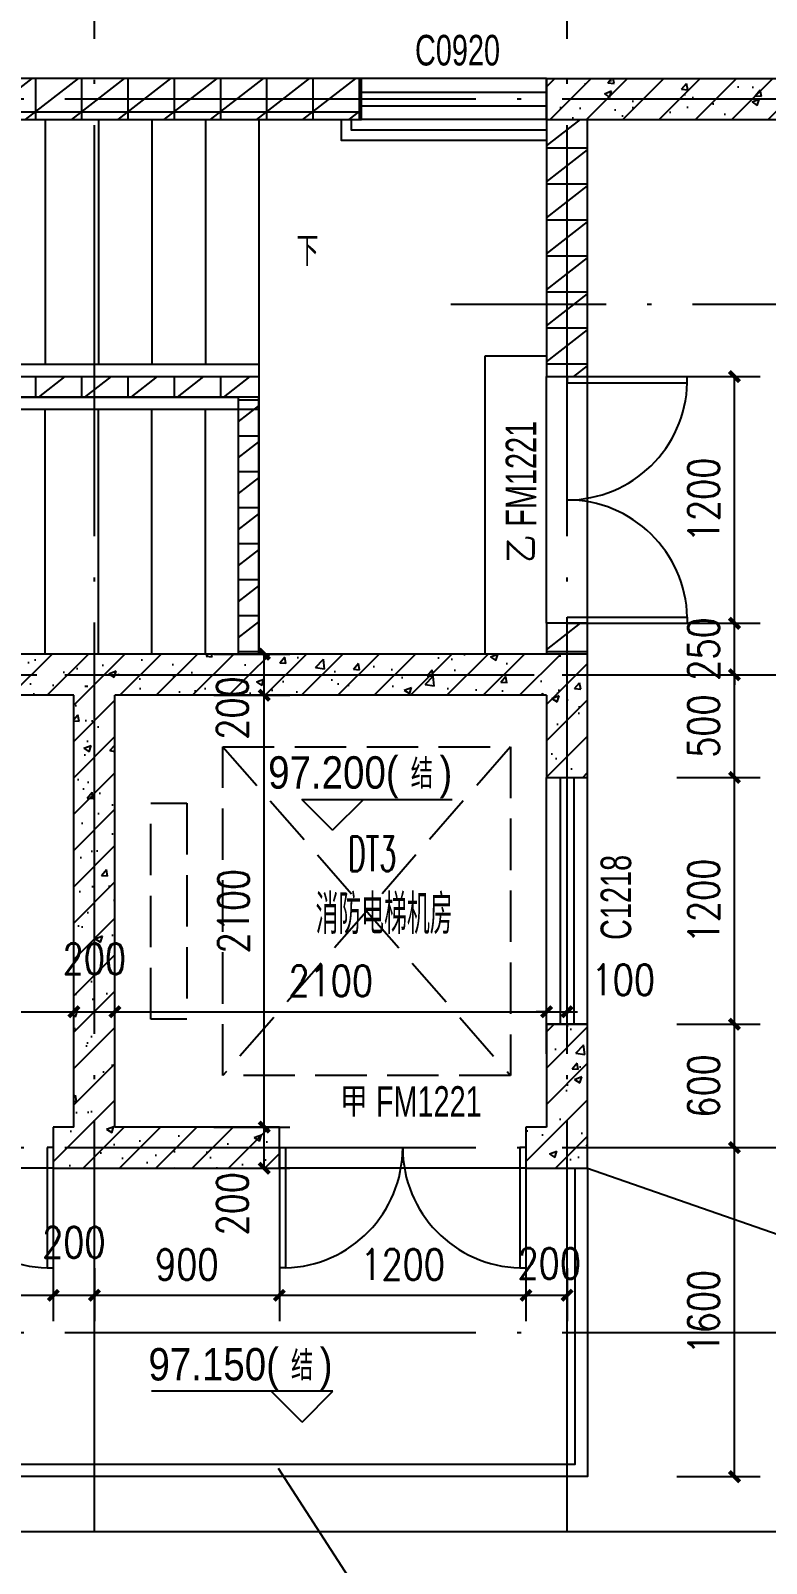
# Model space of a CAD drawing. Extents: x 718358 to 1668613, y -348838 to -159582.
# Drawn here: x 814225 to 817805, y -258884 to -251430 of the extents above; entities that cross this region are included whole.
import ezdxf

# ---------------------------------------------------------------- set-up
doc = ezdxf.new("R2010")
doc.units = 0
doc.header["$LTSCALE"] = 1000
doc.linetypes.add('DASH', pattern=[0.35, 0.25, -0.1])
doc.linetypes.add('DOTE', pattern=[2.42, 2, -0.2, 0.02, -0.2])
for name, color, linetype in [('WINDOW_TEXT', 7, 'Continuous'), ('建-墙体', 2, 'Continuous'), ('建-尺寸', 73, 'Continuous'), ('建-影线', 8, 'Continuous'), ('建-房间名', 7, 'Continuous'), ('建-柱子', 6, 'Continuous'), ('建-标高', 3, 'Continuous'), ('建-楼梯', 4, 'Continuous'), ('建-楼梯-扶手', 3, 'Continuous'), ('建-符号', 3, 'Continuous'), ('建-符号说明', 7, 'Continuous'), ('建-索引', 3, 'Continuous'), ('建-轴网', 14, 'DOTE'), ('建-门', 4, 'Continuous'), ('建-门窗', 4, 'Continuous'), ('建-门窗-编号', 7, 'Continuous'), ('建-阳台', 5, 'Continuous'), ('排水线', 41, 'Continuous')]:
    doc.layers.add(name, color=color, linetype=linetype)
doc.styles.add('_TCH_DIM', font='gt单线西文.shx', dxfattribs={"width": 0.8, "bigfont": 'gt单线中文.shx'})
doc.styles.add('_TCH_WINDOW', font='gt单线西文.shx', dxfattribs={"height": 3.5, "bigfont": 'gt单线中文.shx'})
doc.styles.add('DIM_FONT', font='SIMPLEX.shx', dxfattribs={"width": 0.8, "bigfont": 'GBCBIG.shx'})
doc.dimstyles.new('DIMN50', dxfattribs={"dimscale": 0.5, "dimtxt": 300, "dimasz": 100, "dimexe": 250, "dimexo": 300, "dimgap": 150, "dimtad": 1, "dimdec": 0, "dimzin": 0, "dimdsep": 46, "dimtxsty": 'DIM_FONT', "dimblk": 'ARCHTICK', "dimcen": 0.09, "dimdle": 1, "dimclrt": 7, "dimazin": 2, "dimtfac": 1, "dimtdec": 0, "dimtix": 1, "dimtmove": 2, "dimatfit": 3, "dimldrblk": 'ARCHTICK', "dimfxl": 1, "dimtolj": 1, "dimtzin": 0, "dimarcsym": 0})
pattern_1 = [(45, (0, 0), (-88.388348, 88.388348), []), (50, (0, 0), (358.63009, -31.37607), [37.5, -412.5]), (355, (0, 0), (-69.37567, 376.09607), [30, -330]), (100.4514, (29.9, -2.6), (289.25469, 344.71977), [31.8701, -350.57106]), (46.1842, (0, 100), (533.62052, -82.7595), [56.25, -618.75]), (96.6356, (44.47, 93.1), (467.33135, 487.05894), [47.80514, -525.8565]), (351.1842, (0, 100), (467.33097, 487.0593), [45, -495]), (21, (50, 75), (298.45353, -201.30945), [37.5, -412.5]), (326, (50, 75), (121.65767, 362.57502), [30, -330]), (71.4514, (74.87, 58.22), (420.11131, 161.26525), [31.8701, -350.57106]), (37.5, (0, 0), (6.079928, 166.446927), [0, -326, 0, -335, 0, -331.25]), (7.5, (0, 0), (131.53477, 197.205856), [0, -191, 0, -318.5, 0, -126.25]), (327.5, (-111.5, 0), (266.911218, -11.277436), [0, -125, 0, -390, 0, -517.5]), (317.5, (-161.5, 0), (291.593085, 50.05249), [0, -162.5, 0, -259, 0, -367.5])]
pattern_2 = [(0, (0, 0), (0, 175), []), (37.875, (200, 0), (-84.807639, 109.038328), []), (90, (200, 0), (-225, 1e-14), [])]

# ---------------------------------------------------------------- blocks, each defined once
blk = doc.blocks.new('_ArchTick')
at = {"color": 0, "linetype": 'ByBlock', "const_width": 0.4}
blk.add_lwpolyline([(-0.5, -0.5), (0.5, 0.5)], dxfattribs=at)
blk = doc.blocks.new('*D699')
at = {"layer": 'Defpoints', "color": 0, "transparency": 16777216}
for p in [(814435.6, -256201.6), (812235.6, -256556), (814435.6, -256556)]:
    blk.add_point(p, dxfattribs=at)
at = {"layer": '建-尺寸', "color": 0, "lineweight": -2, "transparency": 16777216}
for p, q in [((812235.6, -256406), (812235.6, -256076.6)), ((814435.6, -256406), (814435.6, -256076.6)), ((812235.1, -256201.6), (814436.1, -256201.6))]:
    blk.add_line(p, q, dxfattribs=at)
at = {"layer": '建-尺寸', "color": 0, "lineweight": -2, "transparency": 16777216, "xscale": 50, "yscale": 50, "zscale": 50, "rotation": 180}
blk.add_blockref('_ArchTick', (812235.6, -256201.6), dxfattribs=at)
at = {"layer": '建-尺寸', "color": 0, "lineweight": -2, "transparency": 16777216, "xscale": 50, "yscale": 50, "zscale": 50}
blk.add_blockref('_ArchTick', (814435.6, -256201.6), dxfattribs=at)
at = {"layer": '建-尺寸', "color": 7, "transparency": 16777216, "insert": (813335.6, -256051.6), "char_height": 150, "attachment_point": 5, "style": 'DIM_FONT'}
blk.add_mtext('\\A1;2200', dxfattribs=at)
blk = doc.blocks.new('*D700')
at = {"layer": 'Defpoints', "color": 0, "transparency": 16777216}
for p in [(814635.6, -256201.6), (814435.6, -256556), (814635.6, -256556)]:
    blk.add_point(p, dxfattribs=at)
at = {"layer": '建-尺寸', "color": 0, "lineweight": -2, "transparency": 16777216}
for p, q in [((814435.6, -256406), (814435.6, -256076.6)), ((814635.6, -256406), (814635.6, -256076.6)), ((814435.1, -256201.6), (814636.1, -256201.6))]:
    blk.add_line(p, q, dxfattribs=at)
at = {"layer": '建-尺寸', "color": 0, "lineweight": -2, "transparency": 16777216, "xscale": 50, "yscale": 50, "zscale": 50, "rotation": 180}
blk.add_blockref('_ArchTick', (814435.6, -256201.6), dxfattribs=at)
at = {"layer": '建-尺寸', "color": 0, "lineweight": -2, "transparency": 16777216, "xscale": 50, "yscale": 50, "zscale": 50}
blk.add_blockref('_ArchTick', (814635.6, -256201.6), dxfattribs=at)
at = {"layer": '建-尺寸', "color": 7, "transparency": 16777216, "insert": (814535.6, -255944.1), "char_height": 150, "attachment_point": 5, "style": 'DIM_FONT'}
blk.add_mtext('\\A1;200', dxfattribs=at)
blk = doc.blocks.new('*D701')
at = {"layer": 'Defpoints', "color": 0, "transparency": 16777216}
for p in [(816735.6, -256201.6), (814635.6, -256556), (816735.6, -256556)]:
    blk.add_point(p, dxfattribs=at)
at = {"layer": '建-尺寸', "color": 0, "lineweight": -2, "transparency": 16777216}
for p, q in [((814635.6, -256406), (814635.6, -256076.6)), ((816735.6, -256406), (816735.6, -256076.6)), ((814635.1, -256201.6), (816736.1, -256201.6))]:
    blk.add_line(p, q, dxfattribs=at)
at = {"layer": '建-尺寸', "color": 0, "lineweight": -2, "transparency": 16777216, "xscale": 50, "yscale": 50, "zscale": 50, "rotation": 180}
blk.add_blockref('_ArchTick', (814635.6, -256201.6), dxfattribs=at)
at = {"layer": '建-尺寸', "color": 0, "lineweight": -2, "transparency": 16777216, "xscale": 50, "yscale": 50, "zscale": 50}
blk.add_blockref('_ArchTick', (816735.6, -256201.6), dxfattribs=at)
at = {"layer": '建-尺寸', "color": 7, "transparency": 16777216, "insert": (815685.6, -256051.6), "char_height": 150, "attachment_point": 5, "style": 'DIM_FONT'}
blk.add_mtext('\\A1;2100', dxfattribs=at)
blk = doc.blocks.new('*D702')
at = {"layer": 'Defpoints', "color": 0, "transparency": 16777216}
for p in [(816835.6, -256201.6), (816735.6, -256556), (816835.6, -256556)]:
    blk.add_point(p, dxfattribs=at)
at = {"layer": '建-尺寸', "color": 0, "lineweight": -2, "transparency": 16777216}
for p, q in [((816735.6, -256406), (816735.6, -256076.6)), ((816835.6, -256406), (816835.6, -256076.6)), ((816735.6, -256201.6), (816685.6, -256201.6)), ((816735.6, -256201.6), (816835.6, -256201.6)), ((816835.6, -256201.6), (816885.6, -256201.6))]:
    blk.add_line(p, q, dxfattribs=at)
at = {"layer": '建-尺寸', "color": 0, "lineweight": -2, "transparency": 16777216, "xscale": 50, "yscale": 50, "zscale": 50}
blk.add_blockref('_ArchTick', (816735.6, -256201.6), dxfattribs=at)
at = {"layer": '建-尺寸', "color": 0, "lineweight": -2, "transparency": 16777216, "xscale": 50, "yscale": 50, "zscale": 50, "rotation": 180}
blk.add_blockref('_ArchTick', (816835.6, -256201.6), dxfattribs=at)
at = {"layer": '建-尺寸', "color": 7, "transparency": 16777216, "insert": (817109, -256046.6), "char_height": 150, "attachment_point": 5, "style": 'DIM_FONT'}
blk.add_mtext('\\A1;100', dxfattribs=at)
blk = doc.blocks.new('*D705')
at = {"layer": 'Defpoints', "color": 0, "transparency": 16777216}
for p in [(813135.6, -257298.2), (814335.6, -257298.2), (814335.6, -257580.8)]:
    blk.add_point(p, dxfattribs=at)
at = {"layer": '建-尺寸', "color": 0, "lineweight": -2, "transparency": 16777216}
for p, q in [((813135.6, -257448.2), (813135.6, -257705.8)), ((814335.6, -257448.2), (814335.6, -257705.8)), ((813135.1, -257580.8), (814336.1, -257580.8))]:
    blk.add_line(p, q, dxfattribs=at)
at = {"layer": '建-尺寸', "color": 0, "lineweight": -2, "transparency": 16777216, "xscale": 50, "yscale": 50, "zscale": 50, "rotation": 180}
blk.add_blockref('_ArchTick', (813135.6, -257580.8), dxfattribs=at)
at = {"layer": '建-尺寸', "color": 0, "lineweight": -2, "transparency": 16777216, "xscale": 50, "yscale": 50, "zscale": 50}
blk.add_blockref('_ArchTick', (814335.6, -257580.8), dxfattribs=at)
at = {"layer": '建-尺寸', "color": 7, "transparency": 16777216, "insert": (813735.6, -257430.8), "char_height": 150, "attachment_point": 5, "style": 'DIM_FONT'}
blk.add_mtext('\\A1;1200', dxfattribs=at)
blk = doc.blocks.new('*D706')
at = {"layer": 'Defpoints', "color": 0, "transparency": 16777216}
for p in [(814335.6, -257298.2), (814535.5, -257298.2), (814535.5, -257580.8)]:
    blk.add_point(p, dxfattribs=at)
at = {"layer": '建-尺寸', "color": 0, "lineweight": -2, "transparency": 16777216}
for p, q in [((814335.6, -257448.2), (814335.6, -257705.8)), ((814535.5, -257448.2), (814535.5, -257705.8)), ((814335.1, -257580.8), (814536, -257580.8))]:
    blk.add_line(p, q, dxfattribs=at)
at = {"layer": '建-尺寸', "color": 0, "lineweight": -2, "transparency": 16777216, "xscale": 50, "yscale": 50, "zscale": 50, "rotation": 180}
blk.add_blockref('_ArchTick', (814335.6, -257580.8), dxfattribs=at)
at = {"layer": '建-尺寸', "color": 0, "lineweight": -2, "transparency": 16777216, "xscale": 50, "yscale": 50, "zscale": 50}
blk.add_blockref('_ArchTick', (814535.5, -257580.8), dxfattribs=at)
at = {"layer": '建-尺寸', "color": 7, "transparency": 16777216, "insert": (814435.5, -257323.3), "char_height": 150, "attachment_point": 5, "style": 'DIM_FONT'}
blk.add_mtext('\\A1;200', dxfattribs=at)
blk = doc.blocks.new('*D707')
at = {"layer": 'Defpoints', "color": 0, "transparency": 16777216}
for p in [(814535.5, -257298.2), (815435.6, -257298.2), (815435.6, -257580.8)]:
    blk.add_point(p, dxfattribs=at)
at = {"layer": '建-尺寸', "color": 0, "lineweight": -2, "transparency": 16777216}
for p, q in [((814535.5, -257448.2), (814535.5, -257705.8)), ((815435.6, -257448.2), (815435.6, -257705.8)), ((814535, -257580.8), (815436.1, -257580.8))]:
    blk.add_line(p, q, dxfattribs=at)
at = {"layer": '建-尺寸', "color": 0, "lineweight": -2, "transparency": 16777216, "xscale": 50, "yscale": 50, "zscale": 50, "rotation": 180}
blk.add_blockref('_ArchTick', (814535.5, -257580.8), dxfattribs=at)
at = {"layer": '建-尺寸', "color": 0, "lineweight": -2, "transparency": 16777216, "xscale": 50, "yscale": 50, "zscale": 50}
blk.add_blockref('_ArchTick', (815435.6, -257580.8), dxfattribs=at)
at = {"layer": '建-尺寸', "color": 7, "transparency": 16777216, "insert": (814985.5, -257430.8), "char_height": 150, "attachment_point": 5, "style": 'DIM_FONT'}
blk.add_mtext('\\A1;900', dxfattribs=at)
blk = doc.blocks.new('*D708')
at = {"layer": 'Defpoints', "color": 0, "transparency": 16777216}
for p in [(815435.6, -257298.2), (816635.6, -257298.2), (816635.6, -257580.8)]:
    blk.add_point(p, dxfattribs=at)
at = {"layer": '建-尺寸', "color": 0, "lineweight": -2, "transparency": 16777216}
for p, q in [((815435.6, -257448.2), (815435.6, -257705.8)), ((816635.6, -257448.2), (816635.6, -257705.8)), ((815435.1, -257580.8), (816636.1, -257580.8))]:
    blk.add_line(p, q, dxfattribs=at)
at = {"layer": '建-尺寸', "color": 0, "lineweight": -2, "transparency": 16777216, "xscale": 50, "yscale": 50, "zscale": 50, "rotation": 180}
blk.add_blockref('_ArchTick', (815435.6, -257580.8), dxfattribs=at)
at = {"layer": '建-尺寸', "color": 0, "lineweight": -2, "transparency": 16777216, "xscale": 50, "yscale": 50, "zscale": 50}
blk.add_blockref('_ArchTick', (816635.6, -257580.8), dxfattribs=at)
at = {"layer": '建-尺寸', "color": 7, "transparency": 16777216, "insert": (816035.6, -257430.8), "char_height": 150, "attachment_point": 5, "style": 'DIM_FONT'}
blk.add_mtext('\\A1;1200', dxfattribs=at)
blk = doc.blocks.new('*D709')
at = {"layer": 'Defpoints', "color": 0, "transparency": 16777216}
for p in [(816635.6, -257298.2), (816835.6, -257298.2), (816835.6, -257580.8)]:
    blk.add_point(p, dxfattribs=at)
at = {"layer": '建-尺寸', "color": 0, "lineweight": -2, "transparency": 16777216}
for p, q in [((816635.6, -257448.2), (816635.6, -257705.8)), ((816835.6, -257448.2), (816835.6, -257705.8)), ((816635.1, -257580.8), (816836.1, -257580.8))]:
    blk.add_line(p, q, dxfattribs=at)
at = {"layer": '建-尺寸', "color": 0, "lineweight": -2, "transparency": 16777216, "xscale": 50, "yscale": 50, "zscale": 50, "rotation": 180}
blk.add_blockref('_ArchTick', (816635.6, -257580.8), dxfattribs=at)
at = {"layer": '建-尺寸', "color": 0, "lineweight": -2, "transparency": 16777216, "xscale": 50, "yscale": 50, "zscale": 50}
blk.add_blockref('_ArchTick', (816835.6, -257580.8), dxfattribs=at)
at = {"layer": '建-尺寸', "color": 7, "transparency": 16777216, "insert": (816748.9, -257425.8), "char_height": 150, "attachment_point": 5, "style": 'DIM_FONT'}
blk.add_mtext('\\A1;200', dxfattribs=at)
blk = doc.blocks.new('*D711')
at = {"layer": 'Defpoints', "color": 0, "transparency": 16777216}
for p in [(814966.4, -254462.4), (815362.1, -254462.4), (814966.4, -254662.4)]:
    blk.add_point(p, dxfattribs=at)
at = {"layer": '建-尺寸', "color": 0, "lineweight": -2, "transparency": 16777216}
for p, q in [((815116.4, -254462.4), (815487.1, -254462.4)), ((815362.1, -254662.9), (815362.1, -254461.9)), ((815116.4, -254662.4), (815487.1, -254662.4))]:
    blk.add_line(p, q, dxfattribs=at)
at = {"layer": '建-尺寸', "color": 0, "lineweight": -2, "transparency": 16777216, "xscale": 50, "yscale": 50, "zscale": 50}
for p, rotation in [((815362.1, -254462.4), 90), ((815362.1, -254662.4), 270)]:
    blk.add_blockref('_ArchTick', p, dxfattribs=dict(at, rotation=rotation))
at = {"layer": '建-尺寸', "color": 7, "transparency": 16777216, "insert": (815207.1, -254724.3), "char_height": 150, "attachment_point": 5, "rotation": 90, "style": 'DIM_FONT'}
blk.add_mtext('\\A1;200', dxfattribs=at)
blk = doc.blocks.new('*D712')
at = {"layer": 'Defpoints', "color": 0, "transparency": 16777216}
for p in [(814966.4, -254662.4), (815362.1, -254662.4), (814966.4, -256762.4)]:
    blk.add_point(p, dxfattribs=at)
at = {"layer": '建-尺寸', "color": 0, "lineweight": -2, "transparency": 16777216}
for p, q in [((815116.4, -254662.4), (815487.1, -254662.4)), ((815362.1, -256762.9), (815362.1, -254661.9)), ((815116.4, -256762.4), (815487.1, -256762.4))]:
    blk.add_line(p, q, dxfattribs=at)
at = {"layer": '建-尺寸', "color": 0, "lineweight": -2, "transparency": 16777216, "xscale": 50, "yscale": 50, "zscale": 50}
for p, rotation in [((815362.1, -254662.4), 90), ((815362.1, -256762.4), 270)]:
    blk.add_blockref('_ArchTick', p, dxfattribs=dict(at, rotation=rotation))
at = {"layer": '建-尺寸', "color": 7, "transparency": 16777216, "insert": (815212.1, -255712.4), "char_height": 150, "attachment_point": 5, "rotation": 90, "style": 'DIM_FONT'}
blk.add_mtext('\\A1;2100', dxfattribs=at)
blk = doc.blocks.new('*D713')
at = {"layer": 'Defpoints', "color": 0, "transparency": 16777216}
for p in [(814966.4, -256762.4), (815362.1, -256762.4), (814966.4, -256962.4)]:
    blk.add_point(p, dxfattribs=at)
at = {"layer": '建-尺寸', "color": 0, "lineweight": -2, "transparency": 16777216}
for p, q in [((815116.4, -256762.4), (815487.1, -256762.4)), ((815362.1, -256962.9), (815362.1, -256761.9)), ((815116.4, -256962.4), (815487.1, -256962.4))]:
    blk.add_line(p, q, dxfattribs=at)
at = {"layer": '建-尺寸', "color": 0, "lineweight": -2, "transparency": 16777216, "xscale": 50, "yscale": 50, "zscale": 50}
for p, rotation in [((815362.1, -256762.4), 90), ((815362.1, -256962.4), 270)]:
    blk.add_blockref('_ArchTick', p, dxfattribs=dict(at, rotation=rotation))
at = {"layer": '建-尺寸', "color": 7, "transparency": 16777216, "insert": (815207.1, -257135.9), "char_height": 150, "attachment_point": 5, "rotation": 90, "style": 'DIM_FONT'}
blk.add_mtext('\\A1;200', dxfattribs=at)
blk = doc.blocks.new('*D714')
at = {"layer": 'Defpoints', "color": 0, "transparency": 16777216}
for p in [(817219, -256862.4), (817649.9, -256862.4), (817219, -258462.7)]:
    blk.add_point(p, dxfattribs=at)
at = {"layer": '建-尺寸', "color": 0, "lineweight": -2, "transparency": 16777216}
for p, q in [((817369, -256862.4), (817774.9, -256862.4)), ((817649.9, -258463.2), (817649.9, -256861.9)), ((817369, -258462.7), (817774.9, -258462.7))]:
    blk.add_line(p, q, dxfattribs=at)
at = {"layer": '建-尺寸', "color": 0, "lineweight": -2, "transparency": 16777216, "xscale": 50, "yscale": 50, "zscale": 50}
for p, rotation in [((817649.9, -256862.4), 90), ((817649.9, -258462.7), 270)]:
    blk.add_blockref('_ArchTick', p, dxfattribs=dict(at, rotation=rotation))
at = {"layer": '建-尺寸', "color": 7, "transparency": 16777216, "insert": (817499.9, -257662.6), "char_height": 150, "attachment_point": 5, "rotation": 90, "style": 'DIM_FONT'}
blk.add_mtext('\\A1;1600', dxfattribs=at)
blk = doc.blocks.new('*D715')
at = {"layer": 'Defpoints', "color": 0, "transparency": 16777216}
for p in [(817219, -256262.4), (817649.9, -256262.4), (817219, -256862.4)]:
    blk.add_point(p, dxfattribs=at)
at = {"layer": '建-尺寸', "color": 0, "lineweight": -2, "transparency": 16777216}
for p, q in [((817369, -256262.4), (817774.9, -256262.4)), ((817649.9, -256862.9), (817649.9, -256261.9)), ((817369, -256862.4), (817774.9, -256862.4))]:
    blk.add_line(p, q, dxfattribs=at)
at = {"layer": '建-尺寸', "color": 0, "lineweight": -2, "transparency": 16777216, "xscale": 50, "yscale": 50, "zscale": 50}
for p, rotation in [((817649.9, -256262.4), 90), ((817649.9, -256862.4), 270)]:
    blk.add_blockref('_ArchTick', p, dxfattribs=dict(at, rotation=rotation))
at = {"layer": '建-尺寸', "color": 7, "transparency": 16777216, "insert": (817499.9, -256562.4), "char_height": 150, "attachment_point": 5, "rotation": 90, "style": 'DIM_FONT'}
blk.add_mtext('\\A1;600', dxfattribs=at)
blk = doc.blocks.new('*D716')
at = {"layer": 'Defpoints', "color": 0, "transparency": 16777216}
for p in [(817219, -255062.4), (817649.9, -255062.4), (817219, -256262.4)]:
    blk.add_point(p, dxfattribs=at)
at = {"layer": '建-尺寸', "color": 0, "lineweight": -2, "transparency": 16777216}
for p, q in [((817369, -255062.4), (817774.9, -255062.4)), ((817649.9, -256262.9), (817649.9, -255061.9)), ((817369, -256262.4), (817774.9, -256262.4))]:
    blk.add_line(p, q, dxfattribs=at)
at = {"layer": '建-尺寸', "color": 0, "lineweight": -2, "transparency": 16777216, "xscale": 50, "yscale": 50, "zscale": 50}
for p, rotation in [((817649.9, -255062.4), 90), ((817649.9, -256262.4), 270)]:
    blk.add_blockref('_ArchTick', p, dxfattribs=dict(at, rotation=rotation))
at = {"layer": '建-尺寸', "color": 7, "transparency": 16777216, "insert": (817499.9, -255662.4), "char_height": 150, "attachment_point": 5, "rotation": 90, "style": 'DIM_FONT'}
blk.add_mtext('\\A1;1200', dxfattribs=at)
blk = doc.blocks.new('*D717')
at = {"layer": 'Defpoints', "color": 0, "transparency": 16777216}
for p in [(817219, -254562.4), (817649.9, -254562.4), (817219, -255062.4)]:
    blk.add_point(p, dxfattribs=at)
at = {"layer": '建-尺寸', "color": 0, "lineweight": -2, "transparency": 16777216}
for p, q in [((817369, -254562.4), (817774.9, -254562.4)), ((817649.9, -255062.9), (817649.9, -254561.9)), ((817369, -255062.4), (817774.9, -255062.4))]:
    blk.add_line(p, q, dxfattribs=at)
at = {"layer": '建-尺寸', "color": 0, "lineweight": -2, "transparency": 16777216, "xscale": 50, "yscale": 50, "zscale": 50}
for p, rotation in [((817649.9, -254562.4), 90), ((817649.9, -255062.4), 270)]:
    blk.add_blockref('_ArchTick', p, dxfattribs=dict(at, rotation=rotation))
at = {"layer": '建-尺寸', "color": 7, "transparency": 16777216, "insert": (817499.9, -254812.4), "char_height": 150, "attachment_point": 5, "rotation": 90, "style": 'DIM_FONT'}
blk.add_mtext('\\A1;500', dxfattribs=at)
blk = doc.blocks.new('*D718')
at = {"layer": 'Defpoints', "color": 0, "transparency": 16777216}
for p in [(817219, -254312.4), (817649.9, -254312.4), (817219, -254562.4)]:
    blk.add_point(p, dxfattribs=at)
at = {"layer": '建-尺寸', "color": 0, "lineweight": -2, "transparency": 16777216}
for p, q in [((817649.9, -254312.4), (817649.9, -254262.4)), ((817369, -254312.4), (817774.9, -254312.4)), ((817649.9, -254562.4), (817649.9, -254312.4)), ((817369, -254562.4), (817774.9, -254562.4)), ((817649.9, -254562.4), (817649.9, -254612.4))]:
    blk.add_line(p, q, dxfattribs=at)
at = {"layer": '建-尺寸', "color": 0, "lineweight": -2, "transparency": 16777216, "xscale": 50, "yscale": 50, "zscale": 50}
for p, rotation in [((817649.9, -254312.4), 270), ((817649.9, -254562.4), 90)]:
    blk.add_blockref('_ArchTick', p, dxfattribs=dict(at, rotation=rotation))
at = {"layer": '建-尺寸', "color": 7, "transparency": 16777216, "insert": (817499.9, -254437.4), "char_height": 150, "attachment_point": 5, "rotation": 90, "style": 'DIM_FONT'}
blk.add_mtext('\\A1;250', dxfattribs=at)
blk = doc.blocks.new('*D719')
at = {"layer": 'Defpoints', "color": 0, "transparency": 16777216}
for p in [(817219, -253112.4), (817649.9, -253112.4), (817219, -254312.4)]:
    blk.add_point(p, dxfattribs=at)
at = {"layer": '建-尺寸', "color": 0, "lineweight": -2, "transparency": 16777216}
for p, q in [((817369, -253112.4), (817774.9, -253112.4)), ((817649.9, -254312.9), (817649.9, -253111.9)), ((817369, -254312.4), (817774.9, -254312.4))]:
    blk.add_line(p, q, dxfattribs=at)
at = {"layer": '建-尺寸', "color": 0, "lineweight": -2, "transparency": 16777216, "xscale": 50, "yscale": 50, "zscale": 50}
for p, rotation in [((817649.9, -253112.4), 90), ((817649.9, -254312.4), 270)]:
    blk.add_blockref('_ArchTick', p, dxfattribs=dict(at, rotation=rotation))
at = {"layer": '建-尺寸', "color": 7, "transparency": 16777216, "insert": (817499.9, -253712.4), "char_height": 150, "attachment_point": 5, "rotation": 90, "style": 'DIM_FONT'}
blk.add_mtext('\\A1;1200', dxfattribs=at)

msp = doc.modelspace()

# ---------------------------------------------------------------- hatches: boundary and pattern name
at = {"layer": '建-影线'}
h = msp.add_hatch(dxfattribs=at)
h.set_pattern_fill('空心砖', color=256, scale=50, style=0)
h.set_pattern_definition(pattern_2)
h.paths.add_polyline_path([(811535.6, -251862.4), (815835.6, -251862.4), (815835.6, -251662.4), (811485.6, -251662.4), (811485.6, -251795.8)])
h = msp.add_hatch(dxfattribs=at)
h.set_pattern_fill('钢筋混凝土', color=256, scale=50, style=0)
h.set_pattern_definition(pattern_1)
h.paths.add_polyline_path([(816735.6, -251862.4), (816835.6, -251862.4), (816835.6, -251662.4), (816735.6, -251662.4)])
h = msp.add_hatch(dxfattribs=at)
h.set_pattern_fill('钢筋混凝土', color=256, scale=50, style=0)
h.set_pattern_definition(pattern_1)
h.paths.add_polyline_path([(816835.6, -251662.4), (816835.6, -251862.4), (819035.6, -251862.4), (819235.6, -251662.4)])
h = msp.add_hatch(dxfattribs=at)
h.set_pattern_fill('空心砖', color=256, scale=50, style=0)
h.set_pattern_definition(pattern_2)
h.paths.add_polyline_path([(816735.6, -251862.4), (816735.6, -253112.4), (816935.6, -253112.4), (816935.6, -251862.4)])
h = msp.add_hatch(dxfattribs=at)
h.set_pattern_fill('空心砖', color=256, scale=50, style=0)
h.set_pattern_definition(pattern_2)
h.paths.add_polyline_path([(811535.6, -253112.4), (811435.6, -253212.4), (815235.6, -253212.4), (815335.6, -253112.4)])
h = msp.add_hatch(dxfattribs=at)
h.set_pattern_fill('空心砖', color=256, scale=50, style=0)
h.set_pattern_definition(pattern_2)
h.paths.add_polyline_path([(815335.6, -253112.4), (815235.6, -253212.4), (815235.6, -254462.4), (815335.6, -254462.4)])
h = msp.add_hatch(dxfattribs=at)
h.set_pattern_fill('空心砖', color=256, scale=50, style=0)
h.set_pattern_definition(pattern_2)
h.paths.add_polyline_path([(816935.6, -254462.4), (816935.6, -254312.4), (816735.6, -254312.4), (816735.6, -254462.4)])
h = msp.add_hatch(dxfattribs=at)
h.set_pattern_fill('钢筋混凝土', color=256, scale=50, style=0)
h.set_pattern_definition(pattern_1)
h.paths.add_polyline_path([(814535.6, -254595.8), (814535.6, -254462.4), (809835.6, -254462.4), (810035.6, -254662.4), (814435.6, -254662.4)])
h = msp.add_hatch(dxfattribs=at)
h.set_pattern_fill('钢筋混凝土', color=256, scale=50, style=0)
h.set_pattern_definition(pattern_1)
h.paths.add_polyline_path([(815285.6, -254662.4), (815285.6, -254462.4), (814535.6, -254462.4), (814535.6, -254595.8), (814635.6, -254662.4)])
h = msp.add_hatch(dxfattribs=at)
h.set_pattern_fill('钢筋混凝土', color=256, scale=50, style=0)
h.set_pattern_definition(pattern_1)
h.paths.add_polyline_path([(816735.6, -254662.4), (816935.6, -254462.4), (815285.6, -254462.4), (815285.6, -254662.4)])
h = msp.add_hatch(dxfattribs=at)
h.set_pattern_fill('钢筋混凝土', color=256, scale=50, style=0)
h.set_pattern_definition(pattern_1)
h.paths.add_polyline_path([(816735.6, -254662.4), (816735.6, -255062.4), (816935.6, -255062.4), (816935.6, -254462.4)])
h = msp.add_hatch(dxfattribs=at)
h.set_pattern_fill('钢筋混凝土', color=256, scale=50, style=0)
h.set_pattern_definition(pattern_1)
h.paths.add_polyline_path([(814535.6, -256829.1), (814635.6, -256762.4), (814635.6, -254662.4), (814535.6, -254595.8), (814435.6, -254662.4), (814435.6, -256762.4)])
h = msp.add_hatch(dxfattribs=at)
h.set_pattern_fill('钢筋混凝土', color=256, scale=50, style=0)
h.set_pattern_definition(pattern_1)
h.paths.add_polyline_path([(816935.6, -256962.4), (816935.6, -256262.4), (816735.6, -256262.4), (816735.6, -256762.4)])
h = msp.add_hatch(dxfattribs=at)
h.set_pattern_fill('钢筋混凝土', color=256, scale=50, style=0)
h.set_pattern_definition(pattern_1)
h.paths.add_polyline_path([(814435.6, -256762.4), (814335.6, -256762.4), (814335.6, -256962.4), (814535.6, -256962.4), (814535.6, -256829.1)])
h = msp.add_hatch(dxfattribs=at)
h.set_pattern_fill('钢筋混凝土', color=256, scale=50, style=0)
h.set_pattern_definition(pattern_1)
h.paths.add_polyline_path([(814535.6, -256962.4), (815435.6, -256962.4), (815435.6, -256762.4), (814635.6, -256762.4), (814535.6, -256829.1)])
h = msp.add_hatch(dxfattribs=at)
h.set_pattern_fill('钢筋混凝土', color=256, scale=50, style=0)
h.set_pattern_definition(pattern_1)
h.paths.add_polyline_path([(816735.6, -256762.4), (816635.6, -256762.4), (816635.6, -256962.4), (816935.6, -256962.4)])

# ---------------------------------------------------------------- linework, layer by layer
at = {"layer": '建-墙体'}
for p, q in [((815835.6, -251662.4), (811485.6, -251662.4)), ((815835.6, -251862.4), (815835.6, -251662.4)), ((816735.6, -251862.4), (816735.6, -251662.4)), ((811535.6, -251862.4), (815835.6, -251862.4)), ((816735.6, -251862.4), (816735.6, -253112.4)), ((816935.6, -253112.4), (816935.6, -251862.4)), ((811535.6, -253112.4), (815335.6, -253112.4)), ((815335.6, -253112.4), (815335.6, -254462.4)), ((816735.6, -253112.4), (816935.6, -253112.4)), ((811435.6, -253212.4), (815235.6, -253212.4)), ((815235.6, -253212.4), (815235.6, -254462.4)), ((816935.6, -254312.4), (816735.6, -254312.4)), ((816735.6, -254312.4), (816735.6, -254462.4)), ((816935.6, -254462.4), (816935.6, -254312.4))]:
    msp.add_line(p, q, dxfattribs=at)
at = {"layer": '建-柱子'}
for p, q in [((816735.6, -251662.4), (816835.6, -251662.4)), ((816735.6, -251662.4), (816735.6, -251862.4)), ((816835.6, -251662.4), (819235.6, -251662.4)), ((816735.6, -251862.4), (816835.6, -251862.4)), ((816835.6, -251862.4), (819035.6, -251862.4)), ((814535.6, -254462.4), (809835.6, -254462.4)), ((815285.6, -254462.4), (814535.6, -254462.4)), ((816935.6, -254462.4), (815285.6, -254462.4)), ((816935.6, -255062.4), (816935.6, -254462.4)), ((814435.6, -254662.4), (810035.6, -254662.4)), ((814435.6, -256762.4), (814435.6, -254662.4)), ((815285.6, -254662.4), (814635.6, -254662.4)), ((814635.6, -256762.4), (814635.6, -254662.4)), ((816735.6, -254662.4), (815285.6, -254662.4)), ((816735.6, -254662.4), (816735.6, -255062.4)), ((816735.6, -255062.4), (816935.6, -255062.4)), ((816935.6, -256262.4), (816735.6, -256262.4)), ((816735.6, -256262.4), (816735.6, -256762.4)), ((816935.6, -256962.4), (816935.6, -256262.4)), ((814435.6, -256762.4), (814335.6, -256762.4)), ((814335.6, -256762.4), (814335.6, -256962.4)), ((815435.6, -256762.4), (814635.6, -256762.4)), ((815435.6, -256962.4), (815435.6, -256762.4)), ((816735.6, -256762.4), (816635.6, -256762.4)), ((816635.6, -256762.4), (816635.6, -256962.4)), ((814335.6, -256962.4), (814535.6, -256962.4)), ((814535.6, -256962.4), (815435.6, -256962.4)), ((816635.6, -256962.4), (816935.6, -256962.4))]:
    msp.add_line(p, q, dxfattribs=at)
at = {"layer": '建-标高'}
for p, q in [((815694.4, -255319.1), (815544.4, -255169.1)), ((815544.4, -255169.1), (816276.2, -255169.1)), ((815694.4, -255319.1), (815844.4, -255169.1)), ((815695.9, -258047.3), (814813.6, -258047.3)), ((815545.9, -258197.3), (815395.9, -258047.3)), ((815545.9, -258197.3), (815695.9, -258047.3))]:
    msp.add_line(p, q, dxfattribs=at)
at = {"layer": '建-楼梯'}
for p, q in [((811435.6, -251862.4), (815335.6, -251862.4)), ((814295.6, -251862.4), (814295.6, -253052.4)), ((814555.6, -251862.4), (814555.6, -253052.4)), ((814815.6, -251862.4), (814815.6, -253052.4)), ((815075.6, -251862.4), (815075.6, -253052.4)), ((815335.6, -251862.4), (815335.6, -253052.4)), ((811435.6, -253052.4), (815335.6, -253052.4)), ((815335.6, -253052.4), (815335.6, -253112.4)), ((815335.6, -253052.4), (815335.6, -253112.4)), ((811435.6, -253112.4), (815335.6, -253112.4)), ((811435.6, -253112.4), (815335.6, -253112.4)), ((815335.6, -253212.4), (811435.6, -253212.4)), ((815335.6, -253212.4), (811435.6, -253212.4)), ((815335.6, -253272.4), (815335.6, -253212.4)), ((815335.6, -253272.4), (815335.6, -253212.4)), ((815335.6, -253272.4), (811435.6, -253272.4)), ((814295.6, -254462.4), (814295.6, -253272.4)), ((814555.6, -254462.4), (814555.6, -253272.4)), ((814815.6, -254462.4), (814815.6, -253272.4)), ((815075.6, -254462.4), (815075.6, -253272.4)), ((815335.6, -254462.4), (815335.6, -253272.4)), ((815335.6, -254462.4), (811435.6, -254462.4))]:
    msp.add_line(p, q, dxfattribs=at)
at = {"layer": '建-楼梯', "linetype": 'DASH'}
for p, q in [((815160.6, -254912.4), (816560.6, -254912.4)), ((815160.6, -256512.4), (815160.6, -254912.4)), ((815160.6, -254912.4), (816560.6, -256512.4)), ((816560.6, -254912.4), (815160.6, -256512.4)), ((816560.6, -254912.4), (816560.6, -256512.4)), ((814810.6, -255187.4), (814985.6, -255187.4)), ((814810.6, -256237.4), (814810.6, -255187.4)), ((814985.6, -255187.4), (814985.6, -256237.4)), ((814985.6, -256237.4), (814810.6, -256237.4)), ((816560.6, -256512.4), (815160.6, -256512.4))]:
    msp.add_line(p, q, dxfattribs=at)
at = {"layer": '建-楼梯-扶手'}
for points in [[(816935.6, -256962.7), (816935.6, -258462.7), (814435.6, -258462.7), (809835.6, -258462.7), (809835.6, -258402.7)], [(809835.6, -258402.7), (816875.6, -258402.7), (816875.6, -256962.7)], [(816875.5, -258039.6), (816875.5, -256962.4)], [(816935.6, -256962.4), (816935.5, -258039.6)]]:
    msp.add_lwpolyline(points, dxfattribs=at)
at = {"layer": '建-符号'}
for points in [[(815465.6, -252487.4, 0, 0, 0), (811845.6, -252487.4, 40, 0, 0), (811695.6, -252487.4, 0, 0, 0)], [(811305.6, -253837.4, 0, 0, 0), (814925.6, -253837.4, 40, 0, 0), (815075.6, -253837.4, 0, 0, 0)]]:
    msp.add_lwpolyline(points, format="xyseb", dxfattribs=at)
msp.add_lwpolyline([(807132.3, -258729.3), (813543.6, -258729.3), (813581.8, -258624.3), (813618.8, -258834.3), (813656.1, -258729.3), (820067.4, -258729.3)], dxfattribs=at)
at = {"layer": '建-索引'}
msp.add_line((815429.5, -258422.2), (815933.5, -259199.5), dxfattribs=at)
at = {"layer": '建-轴网'}
for p, q in [((814535.5, -258729.3), (814535.5, -251154.7)), ((816835.6, -258729.3), (816835.6, -251154.7)), ((807132.3, -251762.4), (820067.4, -251762.4)), ((819445.8, -252762.4), (816270.3, -252762.4)), ((807132.3, -254562.4), (820062.6, -254562.4)), ((809835.6, -254562.4), (820067.4, -254562.4)), ((807132.3, -256862.4), (820067.4, -256862.4)), ((807132.3, -257762.4), (820067.4, -257762.4))]:
    msp.add_line(p, q, dxfattribs=at)
at = {"layer": '建-门'}
for p, q in [((816735.6, -253012.4), (816435.6, -253012.4)), ((816435.6, -253012.4), (816435.6, -254462.4)), ((816735.6, -254312.4), (816735.6, -253112.4)), ((816835.6, -253112.4), (817420.6, -253112.4)), ((816835.6, -253112.4), (816835.6, -253142.4)), ((816835.6, -253142.4), (817420.6, -253142.4)), ((816935.6, -254312.4), (816935.6, -253112.4)), ((817420.6, -253142.4), (817420.6, -253112.4)), ((816835.6, -254282.4), (817420.6, -254282.4)), ((816835.6, -254312.4), (816835.6, -254282.4)), ((816835.6, -254312.4), (817420.6, -254312.4)), ((817420.6, -254282.4), (817420.6, -254312.4)), ((814305.6, -256862.4), (814305.6, -257447.4)), ((814335.6, -256862.4), (814305.6, -256862.4)), ((814335.6, -256862.4), (814335.6, -257447.4)), ((815435.6, -256862.4), (815435.6, -257447.4)), ((815435.6, -256862.4), (815465.6, -256862.4)), ((815465.6, -256862.4), (815465.6, -257447.4)), ((816605.6, -256862.4), (816605.6, -257447.4)), ((816635.6, -256862.4), (816605.6, -256862.4)), ((816635.6, -256862.4), (816635.6, -257447.4)), ((814335.6, -256962.4), (813135.6, -256962.4)), ((816635.6, -256962.4), (815435.6, -256962.4)), ((814305.6, -257447.4), (814335.6, -257447.4)), ((815465.6, -257447.4), (815435.6, -257447.4)), ((816605.6, -257447.4), (816635.6, -257447.4))]:
    msp.add_line(p, q, dxfattribs=at)
for centre, start, end in [((816835.6, -253127.4), 270, 358.53072), ((816835.6, -254297.4), 1.46928, 90), ((814320.6, -256862.4), 180, 268.53072), ((815450.6, -256862.4), 271.46928, 360), ((816620.6, -256862.4), 180, 268.53072)]:
    msp.add_arc(centre, 585, start, end, dxfattribs=at)
at = {"layer": '建-门窗'}
for p, q in [((816735.6, -251662.4), (815835.6, -251662.4)), ((815835.6, -251862.4), (815835.6, -251662.4)), ((815835.6, -251729.1), (816735.6, -251729.1)), ((816735.6, -251862.4), (816735.6, -251662.4)), ((815835.6, -251795.8), (816735.6, -251795.8)), ((816735.6, -251862.4), (815835.6, -251862.4)), ((816735.6, -256262.4), (816735.6, -255062.4)), ((816735.6, -255062.4), (816935.6, -255062.4)), ((816802.2, -255062.4), (816802.2, -256262.4)), ((816868.9, -255062.4), (816868.9, -256262.4)), ((816935.6, -256262.4), (816935.6, -255062.4)), ((816735.6, -256262.4), (816935.6, -256262.4))]:
    msp.add_line(p, q, dxfattribs=at)
at = {"layer": '建-阳台'}
for points in [[(815735.6, -251862.4), (815735.6, -251962.4), (816735.6, -251962.4)], [(815785.6, -251862.4), (815785.6, -251912.4), (816735.6, -251912.4)]]:
    msp.add_lwpolyline(points, dxfattribs=at)
at = {"layer": '排水线', "ltscale": 0.5}
msp.add_line((816935.6, -256962.4), (819035.6, -257695), dxfattribs=at)

# ---------------------------------------------------------------- texts
at = {"layer": 'WINDOW_TEXT', "style": '_TCH_WINDOW', "width": 0.705882}
msp.add_text('C0920', height=148.75, rotation=0, dxfattribs=at).set_placement((816095.6, -251599.3))
at = {"layer": '建-房间名', "style": 'DIM_FONT'}
for s, height, width, p in [('DT3', 170, 0.564706, (815769.8, -255518.5)), ('消防电梯机房', 192.91, 0.8, (815611.7, -255824.2))]:
    msp.add_text(s, height=height, dxfattribs=dict(at, width=width)).set_placement(p)
at = {"layer": '建-标高', "style": '_TCH_DIM'}
for s, height, width, p in [('97.200(', 157.5, 0.888889, (815381.2, -255116.6)), ('结', 143.3, 0.8, (816074.6, -255116.6)), (')', 157.5, 0.888889, (816214.6, -255116.6)), ('97.150(', 157.5, 0.888889, (814798.6, -257994.8)), ('结', 143.3, 0.8, (815492, -257994.8)), (')', 157.5, 0.888889, (815632, -257994.8))]:
    msp.add_text(s, height=height, dxfattribs=dict(at, width=width)).set_placement(p)
at = {"layer": '建-符号说明', "style": '_TCH_DIM', "width": 0.8}
msp.add_text('下', height=143.3, dxfattribs=at).set_placement((815518.1, -252574.9))
at = {"layer": '建-门窗-编号', "style": '_TCH_WINDOW', "width": 0.705882}
for s, rotation, p in [('FM1221', 90, (816685.6, -253842.9)), ('C1218', 90, (817147.4, -255852.4)), ('FM1221', 360, (815905.1, -256712.4))]:
    msp.add_text(s, height=148.75, rotation=rotation, dxfattribs=at).set_placement(p)
at = {"layer": '建-门窗-编号', "style": '_TCH_WINDOW'}
for s, rotation, p in [('乙', 90, (816685.6, -254017.9)), ('甲', 360, (815730.1, -256712.4))]:
    msp.add_text(s, height=143.3, rotation=rotation, dxfattribs=at).set_placement(p)

# ---------------------------------------------------------------- dimensions: what is measured, and where the dimension line sits
at = {"layer": '建-尺寸'}
for p1, p2, distance, picture, middle in [((817219, -254312.4), (817219, -253112.4), -430.9, '*D719', (817499.9, -253712.4)), ((817219, -254562.4), (817219, -254312.4), -430.9, '*D718', (817499.9, -254437.4)), ((817219, -255062.4), (817219, -254562.4), -430.9, '*D717', (817499.9, -254812.4)), ((814966.4, -256762.4), (814966.4, -254662.4), -395.7, '*D712', (815212.1, -255712.4)), ((817219, -256262.4), (817219, -255062.4), -430.9, '*D716', (817499.9, -255662.4)), ((812235.6, -256556), (814435.6, -256556), 354.4, '*D699', (813335.6, -256051.6)), ((814635.6, -256556), (816735.6, -256556), 354.4, '*D701', (815685.6, -256051.6)), ((817219, -256862.4), (817219, -256262.4), -430.9, '*D715', (817499.9, -256562.4)), ((817219, -258462.7), (817219, -256862.4), -430.9, '*D714', (817499.9, -257662.6)), ((813135.6, -257298.2), (814335.6, -257298.2), -282.6, '*D705', (813735.6, -257430.8)), ((814535.5, -257298.2), (815435.6, -257298.2), -282.6, '*D707', (814985.5, -257430.8)), ((815435.6, -257298.2), (816635.6, -257298.2), -282.6, '*D708', (816035.6, -257430.8))]:
    dim = msp.add_aligned_dim(p1=p1, p2=p2, distance=distance, dimstyle='DIMN50', dxfattribs=at)
    dim.commit()
    dim.dimension.update_dxf_attribs({"geometry": picture, "text_midpoint": middle})
for base, p1, p2, angle, picture, middle in [((815362.1, -254462.4), (814966.4, -254662.4), (814966.4, -254462.4), 90, '*D711', (815207.1, -254724.3)), ((814635.6, -256201.6), (814435.6, -256556), (814635.6, -256556), 0, '*D700', (814535.6, -255944.1)), ((816835.6, -256201.6), (816735.6, -256556), (816835.6, -256556), 0, '*D702', (817109, -256046.6)), ((815362.1, -256762.4), (814966.4, -256962.4), (814966.4, -256762.4), 90, '*D713', (815207.1, -257135.9)), ((814535.5, -257580.8), (814335.6, -257298.2), (814535.5, -257298.2), 0, '*D706', (814435.5, -257323.3)), ((816835.6, -257580.8), (816635.6, -257298.2), (816835.6, -257298.2), 0, '*D709', (816748.9, -257425.8))]:
    dim = msp.add_linear_dim(base=base, p1=p1, p2=p2, angle=angle, dimstyle='DIMN50', dxfattribs=at)
    dim.commit()
    dim.dimension.update_dxf_attribs({"geometry": picture, "text_midpoint": middle, "dimtype": 161})

doc.saveas('drawing.dxf')
